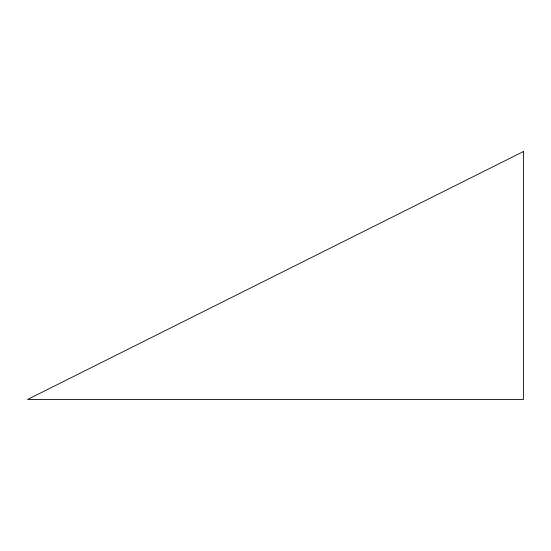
<?xml version="1.0" encoding="UTF-8"?>
<svg xmlns="http://www.w3.org/2000/svg" width="551" height="551" viewBox="0 0 551 551"><rect width="100%" height="100%" fill="white"/><g stroke="black" fill="none" stroke-linecap="round" stroke-linejoin="round"><path stroke-width="0.83" d="M523.45 151.525L27.55 399.475L523.45 399.475L523.45 151.525"/></g></svg>
